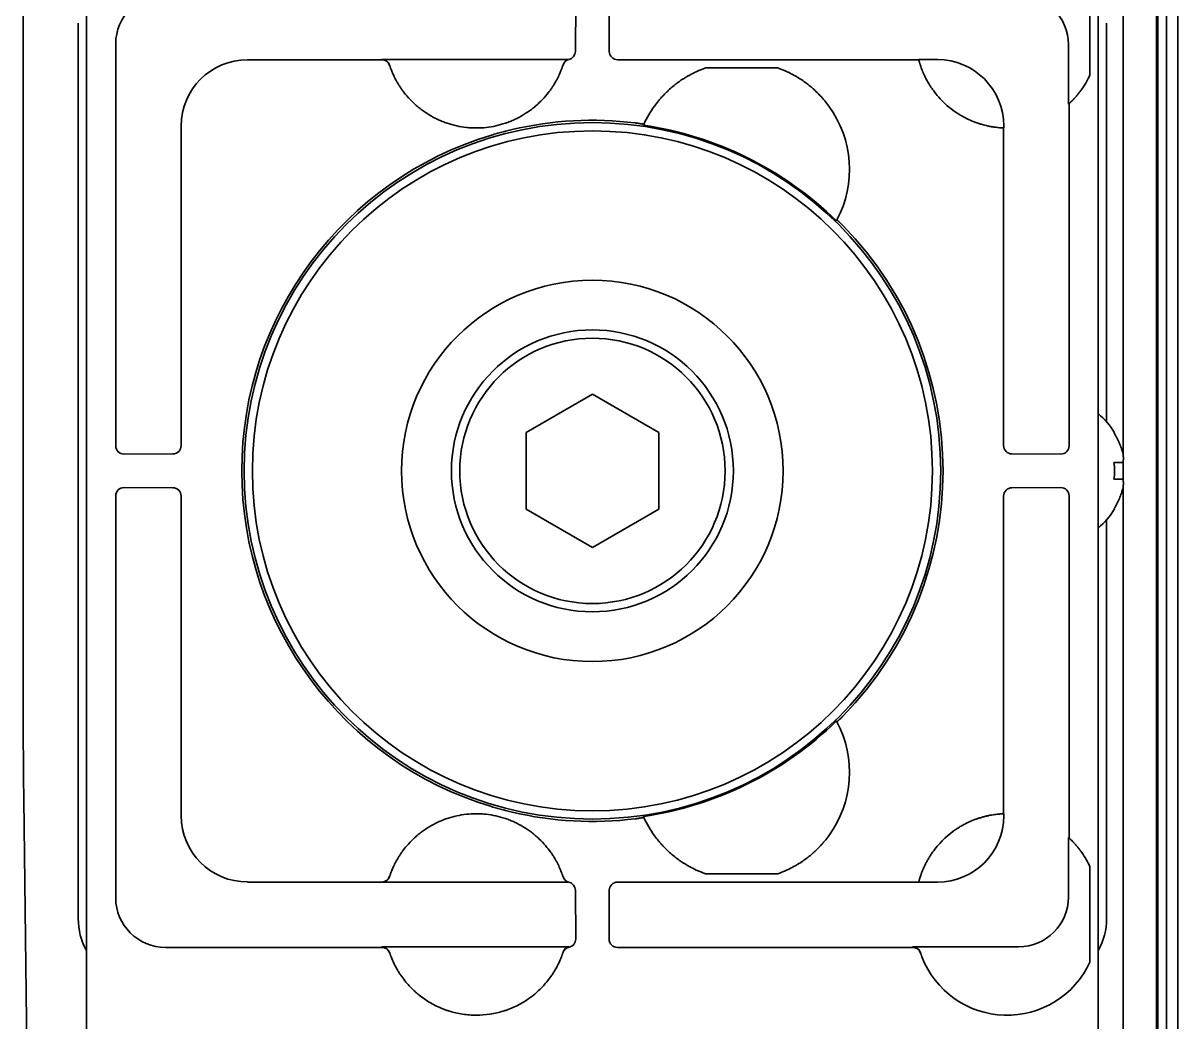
# Model space of a CAD drawing. Extents: x 6336 to 10269, y -393 to 2899.
# Drawn here: x 9109.8 to 9179.4, y 2684.5 to 2744.7 of the extents above; entities that cross this region are included whole.
import ezdxf

# ---------------------------------------------------------------- set-up
doc = ezdxf.new("R2010")
doc.units = 0
doc.header["$LTSCALE"] = 5
doc.layers.add('1', color=7, linetype='CONTINUOUS', true_color=0xffffff)

msp = doc.modelspace()

# ---------------------------------------------------------------- linework, layer by layer
at = {"layer": '1', "color": 7, "linetype": 'Continuous', "lineweight": 35}
for p, q in [((9178.073, 2762.726), (9178.073, 2127.326)), ((9179.373, 2112.526), (9179.373, 2761.926)), ((9178.684, 2758.926), (9178.684, 2115.526)), ((9109.75, 2756.478), (9109.75, 2705.682)), ((9113.573, 2756.227), (9113.573, 2679.226)), ((9174.573, 2679.226), (9174.573, 2756.227)), ((9176.073, 2754.504), (9176.073, 2718.731)), ((9178.109, 2649.026), (9178.109, 2750.026)), ((9178.159, 2750.026), (9178.159, 2649.026)), ((9174.073, 2747.344), (9174.073, 2741.608)), ((9143.051, 2743.019), (9143.066, 2745.963)), ((9145.079, 2745.963), (9145.094, 2743.016)), ((9113.073, 2744.727), (9113.073, 2690.726)), ((9175.073, 2720.678), (9175.073, 2744.727)), ((9115.336, 2743.464), (9115.336, 2719.232)), ((9172.771, 2739.828), (9172.771, 2743.424)), ((9123.279, 2742.519), (9131.375, 2742.519)), ((9131.372, 2742.528), (9142.617, 2742.528)), ((9145.594, 2742.519), (9150.288, 2742.519)), ((9150.288, 2742.519), (9150.385, 2742.519)), ((9150.882, 2742.52), (9150.385, 2742.519)), ((9150.883, 2742.52), (9155.263, 2742.52)), ((9155.263, 2742.52), (9155.761, 2742.519)), ((9155.761, 2742.519), (9155.858, 2742.519)), ((9155.858, 2742.519), (9163.749, 2742.519)), ((9163.749, 2742.519), (9163.747, 2742.528)), ((9163.747, 2742.528), (9164.876, 2742.528)), ((9131.848, 2742.181), (9131.848, 2742.181)), ((9155.263, 2742.02), (9150.883, 2742.02)), ((9172.771, 2739.828), (9172.81, 2739.864)), ((9172.81, 2719.232), (9172.81, 2739.864)), ((9119.28, 2719.247), (9119.28, 2738.52)), ((9168.875, 2738.403), (9168.866, 2738.404)), ((9168.866, 2738.404), (9168.866, 2719.247)), ((9168.875, 2738.529), (9168.875, 2738.403)), ((9140.073, 2720.036), (9144.073, 2722.345)), ((9144.073, 2722.345), (9148.073, 2720.036)), ((9140.073, 2715.417), (9140.073, 2720.036)), ((9148.073, 2720.036), (9148.073, 2715.417)), ((9175.518, 2720.026), (9175.551, 2720.026)), ((9115.836, 2718.733), (9118.78, 2718.748)), ((9169.363, 2718.748), (9172.31, 2718.733)), ((9176.073, 2717.22), (9176.073, 2718.221)), ((9118.78, 2716.705), (9115.836, 2716.72)), ((9172.31, 2716.72), (9169.363, 2716.705)), ((9176.073, 2716.71), (9176.073, 2222.737)), ((9115.336, 2716.22), (9115.336, 2691.989)), ((9119.28, 2696.933), (9119.28, 2716.205)), ((9168.866, 2716.205), (9168.866, 2697.049)), ((9172.81, 2695.588), (9172.81, 2716.22)), ((9144.073, 2713.107), (9140.073, 2715.417)), ((9148.073, 2715.417), (9144.073, 2713.107)), ((9175.551, 2715.426), (9175.518, 2715.426)), ((9175.073, 2690.726), (9175.073, 2714.774)), ((9109.793, 2697.911), (9110.073, 2675.021)), ((9168.866, 2697.049), (9168.875, 2697.049)), ((9168.875, 2697.049), (9168.875, 2696.923)), ((9172.771, 2692.028), (9172.771, 2695.624)), ((9174.073, 2693.844), (9174.073, 2688.108)), ((9131.849, 2693.273), (9131.849, 2693.273)), ((9150.883, 2693.433), (9155.263, 2693.433)), ((9131.375, 2692.933), (9123.279, 2692.933)), ((9142.617, 2692.924), (9131.372, 2692.924)), ((9143.066, 2689.489), (9143.051, 2692.436)), ((9145.094, 2692.436), (9145.079, 2689.489)), ((9150.288, 2692.933), (9145.594, 2692.933)), ((9150.385, 2692.933), (9150.288, 2692.933)), ((9150.882, 2692.933), (9150.385, 2692.933)), ((9155.263, 2692.933), (9150.883, 2692.933)), ((9155.761, 2692.933), (9155.263, 2692.933)), ((9155.858, 2692.933), (9155.761, 2692.933)), ((9163.749, 2692.933), (9155.858, 2692.933)), ((9163.747, 2692.924), (9163.749, 2692.933)), ((9164.876, 2692.924), (9163.747, 2692.924)), ((9118.335, 2688.989), (9131.385, 2688.989)), ((9131.372, 2689.028), (9142.547, 2689.028)), ((9145.579, 2688.989), (9163.385, 2688.989)), ((9163.372, 2689.028), (9169.771, 2689.028)), ((9131.852, 2688.67), (9131.859, 2688.648))]:
    msp.add_line(p, q, dxfattribs=at)
for radius in [21, 20.5, 11.5, 8.5, 8]:
    msp.add_circle((9144.073, 2717.726), radius, dxfattribs=at)
for centre, radius, start, end in [((9169.073, 2743.9), 5.5, 324.66876, 335.38002), ((9153.073, 2735.9), 6.5, 143.94816, 155.25902), ((9153.073, 2735.9), 6.5, 332.04966, 36.05184), ((9169.073, 2743.9), 5.5, 225.48558, 238.47399), ((9144.073, 2717.726), 21.14, 82.96937, 103.24939), ((9144.073, 2717.726), 21.07, 45.69792, 81.61076), ((9144.073, 2717.726), 21.14, 106.69802, 253.30233), ((9144.073, 2717.726), 21.14, 315.6607, 44.3393), ((9171.453, 2717.527), 4.8, 31.37271, 49.458), ((9171.453, 2717.925), 4.8, 310.542, 328.62729), ((9144.073, 2717.726), 21.07, 278.38924, 314.30208), ((9153.073, 2699.552), 6.5, 323.94816, 27.95034), ((9144.073, 2717.726), 21.14, 256.75031, 277.03063), ((9153.073, 2699.552), 6.5, 204.74098, 216.05184), ((9169.073, 2691.552), 5.5, 121.52607, 139.88439), ((9169.073, 2691.552), 5.5, 24.61998, 35.33124), ((9169.073, 2690.4), 5.5, 201.10696, 335.38002)]:
    msp.add_arc(centre, radius, start, end, dxfattribs=at)
for centre, major_axis, ratio, start_param, end_param in [((9118.336, 2743.463), (-2.122, 2.122), 0.999543, 5.497939, 7.068431), ((9169.77, 2743.423), (2.122, 2.122), 0.999695, 5.497939, 7.068431), ((9123.28, 2738.519), (2.828, 2.828), 0.999924, 0.78555, 2.356042), ((9131.375, 2742.019), (-0.475, -0.156), 0.999831, 3.142574, 4.3946), ((9142.779, 2742.045), (-0.476, 0.155), 0.999754, 5.263357, 6.293203), ((9142.552, 2743.019), (-0.447, -0.224), 0.99981, 1.330368, 2.677899), ((9145.594, 2743.019), (0.447, -0.224), 0.99981, 3.605286, 5.17593), ((9164.875, 2738.528), (-2.829, -2.829), 0.999695, 2.356347, 3.926839), ((13843.254, 1932.685), (-4696.559, 804.417), 0.03512, 6.273761, 6.274076), ((5671.45, 5979.548), (-3486.444, 3247.993), 0.03512, 3.150702, 3.151017), ((9115.836, 2719.233), (0.448, 0.224), 0.999239, 2.678052, 4.248696), ((9118.78, 2719.247), (0.224, 0.447), 0.99981, 3.605286, 5.17593), ((9169.366, 2719.247), (-0.224, 0.447), 0.99981, 1.107255, 2.677899), ((9172.31, 2719.233), (-0.448, 0.224), 0.999239, 2.03449, 3.605134), ((9115.836, 2716.22), (-0.448, 0.224), 0.999239, 5.176082, 6.746726), ((9118.78, 2716.205), (0.224, -0.447), 0.99981, 1.107255, 2.677899), ((9169.366, 2716.205), (-0.224, -0.447), 0.99981, 3.605286, 5.17593), ((9172.31, 2716.22), (0.448, 0.224), 0.999239, 5.819644, 7.390288), ((9109.986, 2705.644), (0.001, -13.518), 0.017454, 4.70958, 5.321395), ((5671.45, -544.096), (3486.444, 3247.993), 0.03512, 6.273761, 6.274076), ((9123.28, 2696.933), (-2.828, 2.828), 0.999924, 0.78555, 2.356042), ((13843.254, 3502.768), (4696.559, 804.417), 0.03512, 3.150702, 3.151017), ((9164.875, 2696.924), (-2.829, 2.829), 0.999695, 2.356347, 3.926839), ((9170.772, -4531.086), (0, 7227.617), 0.017452, 6.267025, 6.267338), ((9131.375, 2693.433), (0.475, -0.156), 0.999831, 5.030486, 6.282512), ((9142.779, 2693.407), (0.476, 0.155), 0.999754, 3.133975, 4.161422), ((9142.552, 2692.433), (-0.447, 0.224), 0.99981, 3.605286, 4.952817), ((9145.594, 2692.433), (0.447, 0.224), 0.99981, 1.107255, 2.677899), ((9118.336, 2691.99), (2.122, 2.122), 0.999543, 2.356347, 3.926839), ((9169.77, 2692.029), (2.122, -2.122), 0.999695, 5.497939, 7.068431), ((9117.073, 2690.727), (-2.829, -2.829), 0.999695, 5.497939, 6.003271), ((9171.072, 2690.727), (2.829, -2.829), 0.999695, 0.279915, 0.785246), ((9131.385, 2688.489), (-0.475, -0.157), 0.999831, 3.145682, 4.39242), ((9142.767, 2688.509), (0.473, -0.161), 0.999761, 2.10121, 3.149501), ((9142.547, 2689.529), (-0.224, 0.447), 0.99981, 2.678052, 2.916971), ((9142.566, 2689.489), (-0.224, 0.448), 0.999239, 2.880101, 4.248696), ((9145.579, 2689.489), (0.224, 0.448), 0.999239, 2.03449, 3.605134), ((9169.074, 2690.9), (5.684, 1.924), 0.999938, 3.132345, 3.139281), ((9163.385, 2688.489), (-0.474, -0.159), 0.999831, 3.141593, 4.388346), ((9169.081, 2690.402), (5.228, 1.734), 0.999252, 3.138522, 3.145428)]:
    msp.add_ellipse(centre, major_axis=major_axis, ratio=ratio, start_param=start_param, end_param=end_param, dxfattribs=at)
for points, knots in [([(9131.372, 2742.528), (9131.398, 2742.528), (9131.45, 2742.524), (9131.501, 2742.512), (9131.539, 2742.5), (9131.551, 2742.496), (9131.575, 2742.486), (9131.587, 2742.48), (9131.622, 2742.463), (9131.644, 2742.449), (9131.676, 2742.426), (9131.686, 2742.418), (9131.706, 2742.401), (9131.716, 2742.392), (9131.743, 2742.364), (9131.76, 2742.345), (9131.791, 2742.303), (9131.805, 2742.28), (9131.829, 2742.234), (9131.839, 2742.209), (9131.847, 2742.184)], [0, 0, 0, 0, 0.125, 0.25, 0.25, 0.3125, 0.3125, 0.375, 0.375, 0.5, 0.5, 0.5625, 0.5625, 0.625, 0.625, 0.75, 0.75, 0.875, 0.875, 1, 1, 1, 1]), ([(9131.375, 2742.519), (9131.375, 2742.521), (9131.374, 2742.522), (9131.373, 2742.525), (9131.373, 2742.527), (9131.372, 2742.528)], [0, 0, 0, 0, 0.499999, 0.499999, 1, 1, 1, 1]), ([(9164.866, 2740.357), (9164.764, 2740.478), (9164.669, 2740.601), (9164.536, 2740.789), (9164.494, 2740.852), (9164.433, 2740.947), (9164.403, 2740.994), (9164.374, 2741.042), (9164.355, 2741.074), (9164.345, 2741.089), (9164.261, 2741.232), (9164.195, 2741.356), (9164.108, 2741.533), (9164.08, 2741.591), (9164.042, 2741.676), (9164.024, 2741.718), (9164.006, 2741.759), (9163.995, 2741.787), (9163.989, 2741.8), (9163.94, 2741.92), (9163.904, 2742.017), (9163.86, 2742.145), (9163.847, 2742.185), (9163.832, 2742.232), (9163.829, 2742.241), (9163.823, 2742.259), (9163.821, 2742.268), (9163.813, 2742.293), (9163.808, 2742.309), (9163.794, 2742.355), (9163.779, 2742.409), (9163.768, 2742.449), (9163.761, 2742.473), (9163.759, 2742.481), (9163.756, 2742.493), (9163.754, 2742.499), (9163.751, 2742.512), (9163.749, 2742.518), (9163.749, 2742.519)], [0, 0, 0, 0, 0.125, 0.125, 0.1875, 0.1875, 0.21875, 0.234375, 0.234375, 0.25, 0.25, 0.375, 0.375, 0.4375, 0.4375, 0.46875, 0.484375, 0.484375, 0.5, 0.5, 0.625, 0.625, 0.6875, 0.6875, 0.703125, 0.703125, 0.71875, 0.71875, 0.75, 0.75, 0.8125, 0.875, 0.875, 0.90625, 0.90625, 0.9375, 0.9375, 1, 1, 1, 1]), ([(9131.85, 2742.176), (9131.85, 2742.175), (9131.853, 2742.166), (9131.863, 2742.135), (9131.875, 2742.103), (9131.883, 2742.078), (9131.885, 2742.073), (9131.889, 2742.063), (9131.891, 2742.057), (9131.897, 2742.041), (9131.901, 2742.029), (9131.915, 2741.991), (9131.936, 2741.935), (9131.962, 2741.868), (9131.984, 2741.814), (9131.991, 2741.796), (9132.007, 2741.757), (9132.016, 2741.737), (9132.043, 2741.676), (9132.062, 2741.633), (9132.124, 2741.499), (9132.171, 2741.402), (9132.241, 2741.274), (9132.255, 2741.248), (9132.284, 2741.195), (9132.299, 2741.169), (9132.345, 2741.09), (9132.377, 2741.037), (9132.444, 2740.93), (9132.479, 2740.876), (9132.534, 2740.794), (9132.553, 2740.767), (9132.591, 2740.713), (9132.61, 2740.686), (9132.708, 2740.551), (9132.791, 2740.446), (9132.879, 2740.343)], [0, 0, 0, 0, 0.0625, 0.125, 0.1875, 0.1875, 0.203125, 0.203125, 0.21875, 0.21875, 0.25, 0.25, 0.3125, 0.375, 0.375, 0.40625, 0.40625, 0.4375, 0.4375, 0.5, 0.5, 0.625, 0.625, 0.65625, 0.65625, 0.6875, 0.6875, 0.75, 0.75, 0.8125, 0.8125, 0.84375, 0.84375, 0.875, 0.875, 1, 1, 1, 1]), ([(9142.111, 2741.695), (9142.145, 2741.772), (9142.173, 2741.842), (9142.21, 2741.935), (9142.221, 2741.964), (9142.236, 2742.004), (9142.24, 2742.017), (9142.249, 2742.042), (9142.253, 2742.053), (9142.273, 2742.108), (9142.284, 2742.142), (9142.296, 2742.176), (9142.299, 2742.185), (9142.302, 2742.194), (9142.302, 2742.196), (9142.303, 2742.199), (9142.304, 2742.2), (9142.304, 2742.2)], [0, 0, 0, 0, 0.25, 0.25, 0.375, 0.375, 0.4375, 0.4375, 0.5, 0.5, 0.75, 0.75, 0.875, 0.875, 0.9375, 0.9375, 1, 1, 1, 1]), ([(9141.265, 2740.343), (9141.361, 2740.457), (9141.452, 2740.573), (9141.58, 2740.75), (9141.621, 2740.81), (9141.67, 2740.884), (9141.68, 2740.899), (9141.699, 2740.929), (9141.709, 2740.944), (9141.738, 2740.989), (9141.756, 2741.019), (9141.846, 2741.166), (9141.909, 2741.281), (9141.979, 2741.417), (9141.993, 2741.444), (9142.019, 2741.497), (9142.032, 2741.523), (9142.068, 2741.6), (9142.09, 2741.649), (9142.111, 2741.695)], [0, 0, 0, 0, 0.25, 0.25, 0.375, 0.375, 0.40625, 0.40625, 0.4375, 0.4375, 0.5, 0.5, 0.75, 0.75, 0.8125, 0.8125, 0.875, 0.875, 1, 1, 1, 1]), ([(9149.813, 2741.523), (9149.788, 2741.509), (9149.759, 2741.492), (9149.696, 2741.454), (9149.662, 2741.433), (9149.608, 2741.399), (9149.589, 2741.387), (9149.551, 2741.363), (9149.532, 2741.351), (9149.473, 2741.312), (9149.433, 2741.285), (9149.35, 2741.228), (9149.308, 2741.198), (9149.221, 2741.136), (9149.177, 2741.103), (9149.044, 2741.002), (9148.955, 2740.93), (9148.776, 2740.778), (9148.686, 2740.697), (9148.551, 2740.569), (9148.506, 2740.525), (9148.438, 2740.457), (9148.415, 2740.434), (9148.371, 2740.387), (9148.348, 2740.364), (9148.304, 2740.316), (9148.281, 2740.292), (9148.237, 2740.243), (9148.171, 2740.17), (9148.107, 2740.094), (9147.98, 2739.941), (9147.898, 2739.835), (9147.818, 2739.725)], [0, 0, 0, 0, 0.0625, 0.0625, 0.125, 0.125, 0.15625, 0.15625, 0.1875, 0.1875, 0.25, 0.25, 0.3125, 0.3125, 0.375, 0.375, 0.5, 0.5, 0.625, 0.625, 0.6875, 0.6875, 0.71875, 0.71875, 0.75, 0.75, 0.78125, 0.78125, 0.8125, 0.875, 0.875, 1, 1, 1, 1]), ([(9158.328, 2739.725), (9158.248, 2739.835), (9158.166, 2739.941), (9158.059, 2740.07), (9158.037, 2740.096), (9157.994, 2740.146), (9157.972, 2740.171), (9157.907, 2740.245), (9157.863, 2740.294), (9157.731, 2740.435), (9157.642, 2740.524), (9157.507, 2740.653), (9157.462, 2740.694), (9157.394, 2740.755), (9157.371, 2740.776), (9157.326, 2740.815), (9157.303, 2740.835), (9157.19, 2740.931), (9157.1, 2741.003), (9156.968, 2741.103), (9156.925, 2741.136), (9156.839, 2741.198), (9156.797, 2741.227), (9156.735, 2741.27), (9156.714, 2741.284), (9156.673, 2741.312), (9156.653, 2741.325), (9156.594, 2741.363), (9156.556, 2741.388), (9156.502, 2741.422), (9156.484, 2741.433), (9156.45, 2741.453), (9156.434, 2741.463), (9156.387, 2741.492), (9156.358, 2741.509), (9156.333, 2741.523)], [0, 0, 0, 0, 0.125, 0.125, 0.15625, 0.15625, 0.1875, 0.1875, 0.25, 0.25, 0.375, 0.375, 0.4375, 0.4375, 0.46875, 0.46875, 0.5, 0.5, 0.625, 0.625, 0.6875, 0.6875, 0.75, 0.75, 0.78125, 0.78125, 0.8125, 0.8125, 0.875, 0.875, 0.90625, 0.90625, 0.9375, 0.9375, 1, 1, 1, 1]), ([(9173.56, 2740.719), (9173.524, 2740.668), (9173.487, 2740.618), (9173.412, 2740.52), (9173.375, 2740.472), (9173.298, 2740.378), (9173.259, 2740.332), (9173.201, 2740.265), (9173.181, 2740.243), (9173.143, 2740.2), (9173.124, 2740.179), (9173.086, 2740.139), (9173.067, 2740.119), (9173.04, 2740.09), (9173.031, 2740.081), (9173.013, 2740.063), (9173.005, 2740.054), (9172.962, 2740.01), (9172.93, 2739.979), (9172.896, 2739.946), (9172.889, 2739.939), (9172.877, 2739.927), (9172.871, 2739.922), (9172.854, 2739.906), (9172.844, 2739.897), (9172.832, 2739.885), (9172.829, 2739.882), (9172.823, 2739.876), (9172.82, 2739.874), (9172.813, 2739.867), (9172.811, 2739.865), (9172.81, 2739.864)], [0, 0, 0, 0, 0.125, 0.125, 0.25, 0.25, 0.375, 0.375, 0.4375, 0.4375, 0.5, 0.5, 0.5625, 0.5625, 0.59375, 0.59375, 0.625, 0.625, 0.75, 0.75, 0.78125, 0.78125, 0.8125, 0.8125, 0.875, 0.875, 0.90625, 0.90625, 0.9375, 0.9375, 1, 1, 1, 1]), ([(9132.879, 2740.343), (9133.009, 2740.19), (9133.146, 2740.045), (9133.363, 2739.84), (9133.437, 2739.773), (9133.552, 2739.676), (9133.59, 2739.644), (9133.668, 2739.582), (9133.708, 2739.551), (9133.906, 2739.4), (9134.07, 2739.289), (9134.409, 2739.086), (9134.583, 2738.993), (9134.853, 2738.869), (9134.944, 2738.829), (9135.083, 2738.774), (9135.13, 2738.756), (9135.224, 2738.722), (9135.271, 2738.705), (9135.508, 2738.626), (9135.699, 2738.573), (9136.085, 2738.488), (9136.28, 2738.456), (9136.575, 2738.424), (9136.674, 2738.416), (9136.823, 2738.408), (9136.872, 2738.406), (9136.972, 2738.403), (9137.022, 2738.402), (9137.272, 2738.402), (9137.471, 2738.413), (9137.864, 2738.456), (9138.058, 2738.488), (9138.445, 2738.573), (9138.636, 2738.626), (9138.873, 2738.706), (9138.921, 2738.722), (9139.014, 2738.757), (9139.154, 2738.81), (9139.29, 2738.869), (9139.56, 2738.993), (9139.734, 2739.086), (9140.073, 2739.289), (9140.237, 2739.4), (9140.436, 2739.551), (9140.476, 2739.582), (9140.554, 2739.645), (9140.67, 2739.74), (9140.781, 2739.84), (9140.998, 2740.045), (9141.135, 2740.19), (9141.265, 2740.343)], [0, 0, 0, 0, 0.0625, 0.0625, 0.09375, 0.09375, 0.109375, 0.109375, 0.125, 0.125, 0.1875, 0.1875, 0.25, 0.25, 0.28125, 0.28125, 0.296875, 0.296875, 0.3125, 0.3125, 0.375, 0.375, 0.4375, 0.4375, 0.46875, 0.46875, 0.484375, 0.484375, 0.5, 0.5, 0.5625, 0.5625, 0.625, 0.625, 0.6875, 0.6875, 0.703125, 0.703125, 0.71875, 0.75, 0.75, 0.8125, 0.8125, 0.875, 0.875, 0.890625, 0.890625, 0.90625, 0.9375, 0.9375, 1, 1, 1, 1]), ([(9167.931, 2738.52), (9167.801, 2738.547), (9167.666, 2738.581), (9167.453, 2738.643), (9167.381, 2738.666), (9167.27, 2738.703), (9167.233, 2738.716), (9167.158, 2738.744), (9167.121, 2738.758), (9166.933, 2738.83), (9166.783, 2738.896), (9166.598, 2738.988), (9166.561, 2739.007), (9166.487, 2739.045), (9166.45, 2739.065), (9166.341, 2739.126), (9166.268, 2739.168), (9166.197, 2739.212)], [0, 0, 0, 0, 0.25, 0.25, 0.375, 0.375, 0.4375, 0.4375, 0.5, 0.5, 0.75, 0.75, 0.8125, 0.8125, 0.875, 0.875, 1, 1, 1, 1]), ([(9139.228, 2738.303), (9139.125, 2738.279), (9139.022, 2738.254), (9138.816, 2738.202), (9138.611, 2738.149), (9138.406, 2738.092), (9138.202, 2738.035), (9138.1, 2738.005), (9137.999, 2737.974)], [0, 0, 0, 0, 0.25, 0.25, 0.5, 0.75, 0.75, 1, 1, 1, 1]), ([(9147.17, 2738.62), (9147.17, 2738.621), (9147.167, 2738.623), (9147.158, 2738.626), (9147.154, 2738.627), (9147.146, 2738.629), (9147.144, 2738.63), (9147.138, 2738.631), (9147.135, 2738.632), (9147.119, 2738.635), (9147.103, 2738.639), (9147.075, 2738.644), (9147.065, 2738.646), (9147.043, 2738.65), (9147.021, 2738.654), (9146.996, 2738.658), (9146.97, 2738.663), (9146.956, 2738.665), (9146.914, 2738.672), (9146.885, 2738.676), (9146.839, 2738.683), (9146.824, 2738.685), (9146.792, 2738.69), (9146.775, 2738.692), (9146.727, 2738.698), (9146.694, 2738.703), (9146.66, 2738.707)], [0, 0, 0, 0, 0.125, 0.125, 0.1875, 0.1875, 0.21875, 0.21875, 0.25, 0.25, 0.375, 0.375, 0.4375, 0.4375, 0.5, 0.5625, 0.5625, 0.625, 0.625, 0.75, 0.75, 0.8125, 0.8125, 0.875, 0.875, 1, 1, 1, 1]), ([(9168.866, 2738.404), (9168.864, 2738.404), (9168.857, 2738.404), (9168.834, 2738.405), (9168.818, 2738.406), (9168.775, 2738.408), (9168.749, 2738.409), (9168.71, 2738.412), (9168.701, 2738.412), (9168.685, 2738.413), (9168.659, 2738.415), (9168.63, 2738.418), (9168.57, 2738.423), (9168.525, 2738.427), (9168.428, 2738.438), (9168.375, 2738.444), (9168.303, 2738.454), (9168.288, 2738.456), (9168.258, 2738.46), (9168.213, 2738.467), (9168.166, 2738.475), (9168.069, 2738.492), (9168.002, 2738.505), (9167.931, 2738.52)], [0, 0, 0, 0, 0.125, 0.125, 0.25, 0.25, 0.375, 0.375, 0.40625, 0.40625, 0.4375, 0.5, 0.5, 0.625, 0.625, 0.75, 0.75, 0.78125, 0.78125, 0.8125, 0.875, 0.875, 1, 1, 1, 1]), ([(9159.192, 2732.501), (9159.169, 2732.525), (9159.146, 2732.548), (9159.111, 2732.583), (9159.099, 2732.594), (9159.077, 2732.617), (9159.065, 2732.628), (9159.032, 2732.661), (9159.011, 2732.681), (9158.98, 2732.71), (9158.97, 2732.72), (9158.956, 2732.733), (9158.951, 2732.738), (9158.942, 2732.747), (9158.937, 2732.751), (9158.915, 2732.771), (9158.899, 2732.786), (9158.881, 2732.802), (9158.877, 2732.805), (9158.871, 2732.811), (9158.868, 2732.814), (9158.858, 2732.822), (9158.853, 2732.826), (9158.837, 2732.839), (9158.829, 2732.845), (9158.821, 2732.851), (9158.819, 2732.852), (9158.816, 2732.854), (9158.815, 2732.854), (9158.815, 2732.853)], [0, 0, 0, 0, 0.125, 0.125, 0.1875, 0.1875, 0.25, 0.25, 0.375, 0.375, 0.4375, 0.4375, 0.46875, 0.46875, 0.5, 0.5, 0.625, 0.625, 0.65625, 0.65625, 0.6875, 0.6875, 0.75, 0.75, 0.875, 0.875, 0.9375, 0.9375, 1, 1, 1, 1]), ([(9175.518, 2718.226), (9175.642, 2718.226), (9175.75, 2718.226), (9175.888, 2718.226), (9175.93, 2718.226), (9176.006, 2718.226), (9176.039, 2718.226), (9176.069, 2718.226)], [0, 0, 0, 0, 0.5, 0.5, 0.75, 0.75, 1, 1, 1, 1]), ([(9175.518, 2715.426), (9175.642, 2715.629), (9175.75, 2715.839), (9175.888, 2716.164), (9175.93, 2716.274), (9176.006, 2716.497), (9176.039, 2716.611), (9176.069, 2716.726)], [0, 0, 0, 0, 0.5, 0.5, 0.75, 0.75, 1, 1, 1, 1]), ([(9158.815, 2702.599), (9158.815, 2702.598), (9158.818, 2702.599), (9158.827, 2702.605), (9158.83, 2702.607), (9158.836, 2702.612), (9158.838, 2702.614), (9158.842, 2702.617), (9158.845, 2702.619), (9158.858, 2702.63), (9158.87, 2702.641), (9158.891, 2702.66), (9158.899, 2702.667), (9158.915, 2702.681), (9158.932, 2702.697), (9158.95, 2702.714), (9158.97, 2702.732), (9158.98, 2702.741), (9159.01, 2702.771), (9159.032, 2702.791), (9159.065, 2702.824), (9159.076, 2702.835), (9159.099, 2702.857), (9159.111, 2702.869), (9159.145, 2702.904), (9159.169, 2702.927), (9159.192, 2702.951)], [0, 0, 0, 0, 0.125, 0.125, 0.1875, 0.1875, 0.21875, 0.21875, 0.25, 0.25, 0.375, 0.375, 0.4375, 0.4375, 0.5, 0.5625, 0.5625, 0.625, 0.625, 0.75, 0.75, 0.8125, 0.8125, 0.875, 0.875, 1, 1, 1, 1]), ([(9137.999, 2697.478), (9138.101, 2697.447), (9138.202, 2697.418), (9138.406, 2697.36), (9138.611, 2697.304), (9138.816, 2697.25), (9139.022, 2697.199), (9139.125, 2697.173), (9139.228, 2697.149)], [0, 0, 0, 0, 0.25, 0.25, 0.5, 0.75, 0.75, 1, 1, 1, 1]), ([(9141.265, 2695.109), (9141.135, 2695.262), (9140.998, 2695.407), (9140.781, 2695.613), (9140.706, 2695.679), (9140.592, 2695.776), (9140.553, 2695.808), (9140.475, 2695.871), (9140.436, 2695.901), (9140.237, 2696.052), (9140.073, 2696.163), (9139.735, 2696.366), (9139.56, 2696.459), (9139.29, 2696.584), (9139.199, 2696.623), (9139.06, 2696.678), (9139.014, 2696.696), (9138.92, 2696.73), (9138.873, 2696.747), (9138.636, 2696.827), (9138.445, 2696.879), (9138.059, 2696.964), (9137.864, 2696.996), (9137.569, 2697.028), (9137.47, 2697.036), (9137.321, 2697.044), (9137.271, 2697.046), (9137.172, 2697.049), (9137.121, 2697.05), (9136.871, 2697.05), (9136.673, 2697.039), (9136.28, 2696.996), (9136.085, 2696.964), (9135.699, 2696.879), (9135.507, 2696.826), (9135.27, 2696.747), (9135.223, 2696.73), (9135.129, 2696.696), (9134.99, 2696.642), (9134.853, 2696.584), (9134.584, 2696.459), (9134.409, 2696.367), (9134.071, 2696.163), (9133.906, 2696.052), (9133.707, 2695.901), (9133.668, 2695.87), (9133.59, 2695.808), (9133.474, 2695.712), (9133.363, 2695.612), (9133.146, 2695.407), (9133.009, 2695.262), (9132.879, 2695.109)], [0, 0, 0, 0, 0.0625, 0.0625, 0.09375, 0.09375, 0.109375, 0.109375, 0.125, 0.125, 0.1875, 0.1875, 0.25, 0.25, 0.28125, 0.28125, 0.296875, 0.296875, 0.3125, 0.3125, 0.375, 0.375, 0.4375, 0.4375, 0.46875, 0.46875, 0.484375, 0.484375, 0.5, 0.5, 0.5625, 0.5625, 0.625, 0.625, 0.6875, 0.6875, 0.703125, 0.703125, 0.71875, 0.75, 0.75, 0.8125, 0.8125, 0.875, 0.875, 0.890625, 0.890625, 0.90625, 0.9375, 0.9375, 1, 1, 1, 1]), ([(9146.66, 2696.745), (9146.694, 2696.75), (9146.727, 2696.754), (9146.775, 2696.76), (9146.791, 2696.762), (9146.823, 2696.767), (9146.839, 2696.769), (9146.885, 2696.776), (9146.914, 2696.78), (9146.956, 2696.787), (9146.969, 2696.789), (9146.989, 2696.793), (9146.995, 2696.794), (9147.008, 2696.796), (9147.014, 2696.797), (9147.044, 2696.802), (9147.065, 2696.806), (9147.089, 2696.811), (9147.093, 2696.811), (9147.102, 2696.813), (9147.106, 2696.814), (9147.118, 2696.817), (9147.125, 2696.818), (9147.145, 2696.823), (9147.154, 2696.825), (9147.164, 2696.828), (9147.166, 2696.829), (9147.169, 2696.831), (9147.17, 2696.832), (9147.17, 2696.832)], [0, 0, 0, 0, 0.125, 0.125, 0.1875, 0.1875, 0.25, 0.25, 0.375, 0.375, 0.4375, 0.4375, 0.46875, 0.46875, 0.5, 0.5, 0.625, 0.625, 0.65625, 0.65625, 0.6875, 0.6875, 0.75, 0.75, 0.875, 0.875, 0.9375, 0.9375, 1, 1, 1, 1]), ([(9166.197, 2696.241), (9166.268, 2696.284), (9166.34, 2696.326), (9166.485, 2696.407), (9166.559, 2696.445), (9166.779, 2696.554), (9166.929, 2696.62), (9167.116, 2696.693), (9167.154, 2696.707), (9167.21, 2696.728), (9167.229, 2696.734), (9167.267, 2696.747), (9167.36, 2696.78), (9167.451, 2696.808), (9167.594, 2696.85), (9167.663, 2696.869), (9167.8, 2696.904), (9167.866, 2696.919), (9167.931, 2696.933)], [0, 0, 0, 0, 0.125, 0.125, 0.25, 0.25, 0.5, 0.5, 0.5625, 0.5625, 0.59375, 0.59375, 0.625, 0.75, 0.75, 0.875, 0.875, 1, 1, 1, 1]), ([(9167.931, 2696.933), (9168.002, 2696.948), (9168.07, 2696.961), (9168.198, 2696.983), (9168.258, 2696.992), (9168.372, 2697.008), (9168.425, 2697.014), (9168.524, 2697.025), (9168.569, 2697.03), (9168.65, 2697.036), (9168.685, 2697.039), (9168.747, 2697.043), (9168.774, 2697.044), (9168.817, 2697.047), (9168.851, 2697.048), (9168.864, 2697.049), (9168.866, 2697.049)], [0, 0, 0, 0, 0.125, 0.125, 0.25, 0.25, 0.375, 0.375, 0.5, 0.5, 0.625, 0.625, 0.75, 0.75, 0.875, 1, 1, 1, 1]), ([(9132.879, 2695.109), (9132.791, 2695.006), (9132.709, 2694.901), (9132.592, 2694.741), (9132.554, 2694.688), (9132.499, 2694.607), (9132.481, 2694.58), (9132.446, 2694.525), (9132.429, 2694.498), (9132.344, 2694.363), (9132.283, 2694.258), (9132.202, 2694.106), (9132.176, 2694.056), (9132.145, 2693.996), (9132.14, 2693.984), (9132.128, 2693.96), (9132.122, 2693.948), (9132.105, 2693.912), (9132.094, 2693.889), (9132.042, 2693.777), (9132.007, 2693.695), (9131.97, 2693.605), (9131.963, 2693.587), (9131.953, 2693.562), (9131.95, 2693.554), (9131.943, 2693.537), (9131.928, 2693.498), (9131.905, 2693.434), (9131.889, 2693.39), (9131.878, 2693.36), (9131.875, 2693.351), (9131.87, 2693.335), (9131.867, 2693.327), (9131.86, 2693.307), (9131.853, 2693.286), (9131.85, 2693.278), (9131.85, 2693.276)], [0, 0, 0, 0, 0.125, 0.125, 0.1875, 0.1875, 0.21875, 0.21875, 0.25, 0.25, 0.375, 0.375, 0.4375, 0.4375, 0.453125, 0.453125, 0.46875, 0.46875, 0.5, 0.5, 0.625, 0.625, 0.65625, 0.65625, 0.671875, 0.671875, 0.6875, 0.75, 0.8125, 0.8125, 0.84375, 0.84375, 0.875, 0.875, 0.9375, 1, 1, 1, 1]), ([(9142.111, 2693.757), (9142.09, 2693.803), (9142.068, 2693.852), (9142.02, 2693.953), (9141.995, 2694.005), (9141.953, 2694.087), (9141.931, 2694.128), (9141.908, 2694.171), (9141.892, 2694.199), (9141.884, 2694.214), (9141.844, 2694.286), (9141.81, 2694.344), (9141.739, 2694.462), (9141.701, 2694.521), (9141.642, 2694.61), (9141.622, 2694.64), (9141.581, 2694.7), (9141.56, 2694.73), (9141.452, 2694.879), (9141.361, 2694.996), (9141.265, 2695.109)], [0, 0, 0, 0, 0.125, 0.125, 0.25, 0.25, 0.3125, 0.34375, 0.34375, 0.375, 0.375, 0.5, 0.5, 0.625, 0.625, 0.6875, 0.6875, 0.75, 0.75, 1, 1, 1, 1]), ([(9147.818, 2695.727), (9147.898, 2695.617), (9147.98, 2695.512), (9148.107, 2695.358), (9148.15, 2695.308), (9148.215, 2695.233), (9148.237, 2695.209), (9148.281, 2695.16), (9148.304, 2695.136), (9148.348, 2695.088), (9148.371, 2695.065), (9148.415, 2695.018), (9148.438, 2694.995), (9148.506, 2694.927), (9148.551, 2694.883), (9148.686, 2694.755), (9148.776, 2694.674), (9148.955, 2694.522), (9149.044, 2694.45), (9149.177, 2694.349), (9149.221, 2694.316), (9149.308, 2694.254), (9149.35, 2694.224), (9149.433, 2694.167), (9149.473, 2694.14), (9149.532, 2694.102), (9149.551, 2694.089), (9149.589, 2694.065), (9149.608, 2694.053), (9149.662, 2694.019), (9149.696, 2693.998), (9149.759, 2693.961), (9149.788, 2693.944), (9149.813, 2693.929)], [0, 0, 0, 0, 0.125, 0.125, 0.1875, 0.1875, 0.21875, 0.21875, 0.25, 0.25, 0.28125, 0.28125, 0.3125, 0.3125, 0.375, 0.375, 0.5, 0.5, 0.625, 0.625, 0.6875, 0.6875, 0.75, 0.75, 0.8125, 0.8125, 0.84375, 0.84375, 0.875, 0.875, 0.9375, 0.9375, 1, 1, 1, 1]), ([(9156.333, 2693.929), (9156.358, 2693.944), (9156.387, 2693.961), (9156.434, 2693.989), (9156.45, 2693.999), (9156.485, 2694.02), (9156.502, 2694.031), (9156.556, 2694.065), (9156.594, 2694.089), (9156.653, 2694.127), (9156.673, 2694.141), (9156.714, 2694.168), (9156.735, 2694.182), (9156.797, 2694.225), (9156.839, 2694.255), (9156.925, 2694.317), (9156.969, 2694.349), (9157.1, 2694.449), (9157.19, 2694.521), (9157.303, 2694.617), (9157.326, 2694.637), (9157.371, 2694.677), (9157.44, 2694.737), (9157.507, 2694.8), (9157.642, 2694.928), (9157.731, 2695.018), (9157.863, 2695.159), (9157.907, 2695.207), (9157.972, 2695.281), (9157.994, 2695.306), (9158.037, 2695.357), (9158.059, 2695.382), (9158.166, 2695.511), (9158.248, 2695.617), (9158.328, 2695.727)], [0, 0, 0, 0, 0.0625, 0.0625, 0.09375, 0.09375, 0.125, 0.125, 0.1875, 0.1875, 0.21875, 0.21875, 0.25, 0.25, 0.3125, 0.3125, 0.375, 0.375, 0.5, 0.5, 0.53125, 0.53125, 0.5625, 0.625, 0.625, 0.75, 0.75, 0.8125, 0.8125, 0.84375, 0.84375, 0.875, 0.875, 1, 1, 1, 1]), ([(9163.749, 2692.933), (9163.749, 2692.935), (9163.751, 2692.94), (9163.755, 2692.958), (9163.762, 2692.983), (9163.773, 2693.022), (9163.781, 2693.052), (9163.783, 2693.058), (9163.786, 2693.07), (9163.788, 2693.077), (9163.794, 2693.097), (9163.799, 2693.112), (9163.812, 2693.157), (9163.833, 2693.224), (9163.859, 2693.304), (9163.881, 2693.368), (9163.893, 2693.401), (9163.906, 2693.436), (9163.914, 2693.46), (9163.919, 2693.472), (9163.941, 2693.533), (9163.961, 2693.583), (9164.026, 2693.742), (9164.076, 2693.855), (9164.15, 2694.005), (9164.165, 2694.036), (9164.197, 2694.097), (9164.213, 2694.127), (9164.263, 2694.22), (9164.298, 2694.282), (9164.372, 2694.408), (9164.41, 2694.471), (9164.472, 2694.566), (9164.493, 2694.598), (9164.536, 2694.661), (9164.558, 2694.693), (9164.669, 2694.851), (9164.765, 2694.975), (9164.867, 2695.096)], [0, 0, 0, 0, 0.0625, 0.0625, 0.125, 0.1875, 0.1875, 0.203125, 0.203125, 0.21875, 0.21875, 0.25, 0.25, 0.3125, 0.375, 0.375, 0.40625, 0.421875, 0.421875, 0.4375, 0.4375, 0.5, 0.5, 0.625, 0.625, 0.65625, 0.65625, 0.6875, 0.6875, 0.75, 0.75, 0.8125, 0.8125, 0.84375, 0.84375, 0.875, 0.875, 1, 1, 1, 1]), ([(9172.81, 2695.588), (9172.811, 2695.587), (9172.813, 2695.585), (9172.822, 2695.577), (9172.828, 2695.571), (9172.84, 2695.56), (9172.845, 2695.556), (9172.854, 2695.547), (9172.859, 2695.542), (9172.876, 2695.526), (9172.888, 2695.514), (9172.909, 2695.494), (9172.916, 2695.487), (9172.931, 2695.473), (9172.938, 2695.465), (9172.962, 2695.442), (9172.978, 2695.426), (9173.012, 2695.391), (9173.03, 2695.373), (9173.057, 2695.344), (9173.066, 2695.334), (9173.085, 2695.315), (9173.094, 2695.305), (9173.141, 2695.254), (9173.18, 2695.212), (9173.238, 2695.145), (9173.257, 2695.122), (9173.296, 2695.076), (9173.316, 2695.053), (9173.374, 2694.981), (9173.412, 2694.933), (9173.487, 2694.834), (9173.524, 2694.784), (9173.56, 2694.733)], [0, 0, 0, 0, 0.0625, 0.0625, 0.125, 0.125, 0.15625, 0.15625, 0.1875, 0.1875, 0.25, 0.25, 0.28125, 0.28125, 0.3125, 0.3125, 0.375, 0.375, 0.4375, 0.4375, 0.46875, 0.46875, 0.5, 0.5, 0.625, 0.625, 0.6875, 0.6875, 0.75, 0.75, 0.875, 0.875, 1, 1, 1, 1]), ([(9142.304, 2693.252), (9142.303, 2693.255), (9142.299, 2693.268), (9142.287, 2693.303), (9142.282, 2693.318), (9142.273, 2693.343), (9142.27, 2693.352), (9142.263, 2693.372), (9142.259, 2693.382), (9142.24, 2693.437), (9142.22, 2693.49), (9142.184, 2693.581), (9142.171, 2693.614), (9142.15, 2693.666), (9142.142, 2693.683), (9142.127, 2693.72), (9142.119, 2693.738), (9142.111, 2693.757)], [0, 0, 0, 0, 0.25, 0.25, 0.375, 0.375, 0.4375, 0.4375, 0.5, 0.5, 0.75, 0.75, 0.875, 0.875, 0.9375, 0.9375, 1, 1, 1, 1]), ([(9155.687, 2693.601), (9156.045, 2693.759), (9156.247, 2693.879), (9156.333, 2693.929), (9156.333, 2693.929), (9156.333, 2693.929)], [0, 0, 0, 0, 0.99996, 0.99996, 1, 1, 1, 1]), ([(9131.847, 2693.268), (9131.839, 2693.243), (9131.819, 2693.195), (9131.792, 2693.15), (9131.768, 2693.119), (9131.76, 2693.108), (9131.743, 2693.088), (9131.734, 2693.079), (9131.707, 2693.051), (9131.687, 2693.034), (9131.655, 2693.011), (9131.644, 2693.004), (9131.622, 2692.99), (9131.61, 2692.984), (9131.576, 2692.966), (9131.552, 2692.956), (9131.502, 2692.94), (9131.476, 2692.934), (9131.425, 2692.926), (9131.398, 2692.924), (9131.372, 2692.924)], [0, 0, 0, 0, 0.125, 0.25, 0.25, 0.3125, 0.3125, 0.375, 0.375, 0.5, 0.5, 0.5625, 0.5625, 0.625, 0.625, 0.75, 0.75, 0.875, 0.875, 1, 1, 1, 1]), ([(9131.372, 2692.924), (9131.373, 2692.925), (9131.373, 2692.927), (9131.374, 2692.93), (9131.375, 2692.932), (9131.375, 2692.933)], [0, 0, 0, 0, 0.496999, 0.496999, 1, 1, 1, 1]), ([(9142.307, 2688.71), (9142.321, 2688.751), (9142.339, 2688.789), (9142.367, 2688.834), (9142.373, 2688.843), (9142.386, 2688.86), (9142.392, 2688.869), (9142.413, 2688.893), (9142.442, 2688.924), (9142.475, 2688.951), (9142.501, 2688.97), (9142.51, 2688.976), (9142.528, 2688.987), (9142.537, 2688.992), (9142.584, 2689.017), (9142.623, 2689.033), (9142.665, 2689.043)], [0, 0, 0, 0, 0.25, 0.25, 0.3125, 0.3125, 0.375, 0.375, 0.5, 0.625, 0.625, 0.6875, 0.6875, 0.75, 0.75, 1, 1, 1, 1]), ([(9142.665, 2689.043), (9142.665, 2689.036), (9142.666, 2689.03), (9142.666, 2689.015), (9142.667, 2689.007), (9142.667, 2688.999)], [0, 0, 0, 0, 0.441588, 0.441588, 1, 1, 1, 1]), ([(9163.372, 2689.028), (9163.398, 2689.028), (9163.45, 2689.024), (9163.501, 2689.012), (9163.539, 2689), (9163.551, 2688.996), (9163.575, 2688.986), (9163.587, 2688.98), (9163.622, 2688.963), (9163.644, 2688.949), (9163.676, 2688.926), (9163.686, 2688.918), (9163.706, 2688.901), (9163.716, 2688.892), (9163.743, 2688.864), (9163.76, 2688.845), (9163.791, 2688.803), (9163.805, 2688.78), (9163.829, 2688.734), (9163.839, 2688.709), (9163.847, 2688.684)], [0, 0, 0, 0, 0.125, 0.25, 0.25, 0.3125, 0.3125, 0.375, 0.375, 0.5, 0.5, 0.5625, 0.5625, 0.625, 0.625, 0.75, 0.75, 0.875, 0.875, 1, 1, 1, 1]), ([(9131.859, 2688.648), (9131.859, 2688.648), (9131.86, 2688.646), (9131.861, 2688.642), (9131.862, 2688.64), (9131.863, 2688.636), (9131.864, 2688.633), (9131.867, 2688.624), (9131.87, 2688.617), (9131.874, 2688.605), (9131.875, 2688.601), (9131.879, 2688.591), (9131.88, 2688.586), (9131.886, 2688.57), (9131.89, 2688.559), (9131.897, 2688.54), (9131.899, 2688.534), (9131.904, 2688.52), (9131.906, 2688.514), (9131.914, 2688.493), (9131.919, 2688.479), (9131.927, 2688.457), (9131.93, 2688.449), (9131.936, 2688.434), (9131.939, 2688.427), (9131.942, 2688.419)], [0, 0, 0, 0, 0.125, 0.125, 0.1875, 0.1875, 0.25, 0.25, 0.375, 0.375, 0.4375, 0.4375, 0.5, 0.5, 0.625, 0.625, 0.6875, 0.6875, 0.75, 0.75, 0.875, 0.875, 0.9375, 0.9375, 1, 1, 1, 1]), ([(9131.942, 2688.419), (9132.042, 2688.16), (9132.161, 2687.91), (9132.316, 2687.639), (9132.333, 2687.609), (9132.369, 2687.549), (9132.387, 2687.52), (9132.442, 2687.431), (9132.48, 2687.373), (9132.596, 2687.202), (9132.677, 2687.091), (9132.933, 2686.768), (9133.119, 2686.567), (9133.371, 2686.332), (9133.448, 2686.263), (9133.527, 2686.196), (9133.58, 2686.151), (9133.607, 2686.129), (9133.742, 2686.021), (9133.853, 2685.938), (9134.194, 2685.705), (9134.431, 2685.568), (9134.802, 2685.389), (9134.928, 2685.333), (9135.089, 2685.27), (9135.121, 2685.258), (9135.186, 2685.233), (9135.219, 2685.222), (9135.317, 2685.187), (9135.383, 2685.165), (9135.713, 2685.064), (9135.98, 2685.003), (9136.387, 2684.941), (9136.523, 2684.926), (9136.729, 2684.91), (9136.833, 2684.904), (9136.936, 2684.901), (9137.006, 2684.9), (9137.041, 2684.9), (9137.353, 2684.9), (9137.627, 2684.921), (9138.169, 2685.003), (9138.437, 2685.065), (9138.734, 2685.157), (9138.767, 2685.167), (9138.833, 2685.189), (9138.866, 2685.2), (9138.964, 2685.235), (9139.029, 2685.259), (9139.222, 2685.335), (9139.347, 2685.39), (9139.718, 2685.57), (9139.955, 2685.707), (9140.239, 2685.902), (9140.323, 2685.962), (9140.406, 2686.025), (9140.461, 2686.067), (9140.488, 2686.089), (9140.624, 2686.197), (9140.728, 2686.288), (9141.029, 2686.57), (9141.215, 2686.771), (9141.471, 2687.094), (9141.552, 2687.205), (9141.649, 2687.349), (9141.668, 2687.378), (9141.706, 2687.436), (9141.725, 2687.465), (9141.78, 2687.554), (9141.815, 2687.613), (9141.987, 2687.914), (9142.105, 2688.164), (9142.205, 2688.423)], [0, 0, 0, 0, 0.0625, 0.0625, 0.070313, 0.070313, 0.078125, 0.078125, 0.09375, 0.09375, 0.125, 0.125, 0.1875, 0.1875, 0.203125, 0.210938, 0.210938, 0.21875, 0.21875, 0.25, 0.25, 0.3125, 0.3125, 0.34375, 0.34375, 0.351563, 0.351563, 0.359375, 0.359375, 0.375, 0.375, 0.4375, 0.4375, 0.46875, 0.46875, 0.484375, 0.492188, 0.492188, 0.5, 0.5, 0.5625, 0.5625, 0.625, 0.625, 0.632812, 0.632812, 0.640625, 0.640625, 0.65625, 0.65625, 0.6875, 0.6875, 0.75, 0.75, 0.765625, 0.773437, 0.773437, 0.78125, 0.78125, 0.8125, 0.8125, 0.875, 0.875, 0.90625, 0.90625, 0.914062, 0.914062, 0.921875, 0.921875, 0.9375, 0.9375, 1, 1, 1, 1]), ([(9142.205, 2688.423), (9142.211, 2688.439), (9142.217, 2688.454), (9142.226, 2688.477), (9142.228, 2688.484), (9142.234, 2688.499), (9142.236, 2688.506), (9142.244, 2688.528), (9142.249, 2688.542), (9142.256, 2688.561), (9142.259, 2688.567), (9142.263, 2688.58), (9142.265, 2688.586), (9142.271, 2688.603), (9142.274, 2688.613), (9142.279, 2688.627), (9142.281, 2688.631), (9142.283, 2688.639), (9142.285, 2688.643), (9142.288, 2688.652), (9142.29, 2688.658), (9142.291, 2688.663), (9142.292, 2688.664), (9142.292, 2688.666), (9142.293, 2688.667), (9142.293, 2688.667)], [0, 0, 0, 0, 0.125, 0.125, 0.1875, 0.1875, 0.25, 0.25, 0.375, 0.375, 0.4375, 0.4375, 0.5, 0.5, 0.625, 0.625, 0.6875, 0.6875, 0.75, 0.75, 0.875, 0.875, 0.9375, 0.9375, 1, 1, 1, 1]), ([(9163.859, 2688.648), (9163.859, 2688.648), (9163.86, 2688.646), (9163.862, 2688.64), (9163.863, 2688.636), (9163.867, 2688.624), (9163.87, 2688.617), (9163.875, 2688.601), (9163.879, 2688.591), (9163.886, 2688.57), (9163.89, 2688.558), (9163.899, 2688.533), (9163.904, 2688.52), (9163.912, 2688.5), (9163.914, 2688.492), (9163.92, 2688.478), (9163.922, 2688.471), (9163.93, 2688.449), (9163.936, 2688.434), (9163.942, 2688.419)], [0, 0, 0, 0, 0.125, 0.125, 0.25, 0.25, 0.375, 0.375, 0.5, 0.5, 0.625, 0.625, 0.75, 0.75, 0.8125, 0.8125, 0.875, 0.875, 1, 1, 1, 1])]:
    msp.add_open_spline(points, degree=3, knots=knots, dxfattribs=at)
for points, degree in [([(9150.385, 2742.519), (9150.353, 2742.519), (9150.32, 2742.519), (9150.288, 2742.519)], 3), ([(9155.761, 2742.519), (9155.793, 2742.519), (9155.825, 2742.519), (9155.858, 2742.519)], 3), ([(9131.848, 2742.181), (9131.847, 2742.185)], 1), ([(9142.304, 2742.2), (9142.305, 2742.204), (9142.306, 2742.207), (9142.307, 2742.21)], 3), ([(9150.459, 2741.851), (9150.109, 2741.697), (9149.901, 2741.574), (9149.813, 2741.523)], 3), ([(9150.883, 2742.02), (9150.459, 2741.851)], 1), ([(9155.687, 2741.851), (9155.263, 2742.02)], 1), ([(9156.333, 2741.523), (9156.246, 2741.573), (9156.045, 2741.694), (9155.687, 2741.851)], 3), ([(9165.217, 2739.978), (9165.093, 2740.1), (9164.976, 2740.226), (9164.866, 2740.357)], 3), ([(9176.069, 2718.726), (9176.055, 2718.78), (9176.025, 2718.889), (9175.974, 2719.05), (9175.918, 2719.209), (9175.857, 2719.364), (9175.791, 2719.516), (9175.716, 2719.673), (9175.629, 2719.839), (9175.557, 2719.962), (9175.518, 2720.026)], 3), ([(9175.518, 2717.226), (9175.54, 2717.393), (9175.562, 2717.726), (9175.54, 2718.059), (9175.518, 2718.226)], 3), ([(9176.069, 2718.226), (9176.072, 2718.252), (9176.078, 2718.303), (9176.083, 2718.377), (9176.085, 2718.449), (9176.085, 2718.519), (9176.082, 2718.588), (9176.077, 2718.657), (9176.072, 2718.703), (9176.069, 2718.726)], 3), ([(9176.069, 2717.226), (9176.055, 2717.226), (9176.025, 2717.226), (9175.974, 2717.226), (9175.918, 2717.226), (9175.857, 2717.226), (9175.791, 2717.226), (9175.716, 2717.226), (9175.629, 2717.226), (9175.557, 2717.226), (9175.518, 2717.226)], 3), ([(9176.069, 2716.726), (9176.072, 2716.75), (9176.077, 2716.797), (9176.082, 2716.869), (9176.085, 2716.94), (9176.085, 2717.012), (9176.082, 2717.083), (9176.077, 2717.155), (9176.072, 2717.202), (9176.069, 2717.226)], 3), ([(9149.813, 2693.929), (9149.901, 2693.878), (9150.109, 2693.755), (9150.459, 2693.601)], 3), ([(9131.847, 2693.267), (9131.849, 2693.273)], 1), ([(9142.307, 2693.242), (9142.306, 2693.245), (9142.305, 2693.249), (9142.304, 2693.252)], 3), ([(9150.459, 2693.601), (9150.883, 2693.433)], 1), ([(9155.263, 2693.433), (9155.687, 2693.601)], 1), ([(9150.385, 2692.933), (9150.353, 2692.933), (9150.32, 2692.933), (9150.288, 2692.933)], 3), ([(9155.761, 2692.933), (9155.793, 2692.933), (9155.825, 2692.933), (9155.858, 2692.933)], 3), ([(9131.852, 2688.67), (9131.847, 2688.686)], 1), ([(9142.293, 2688.667), (9142.298, 2688.681), (9142.302, 2688.696), (9142.307, 2688.71)], 3)]:
    msp.add_open_spline(points, degree=degree, dxfattribs=at)

doc.saveas('drawing.dxf')
